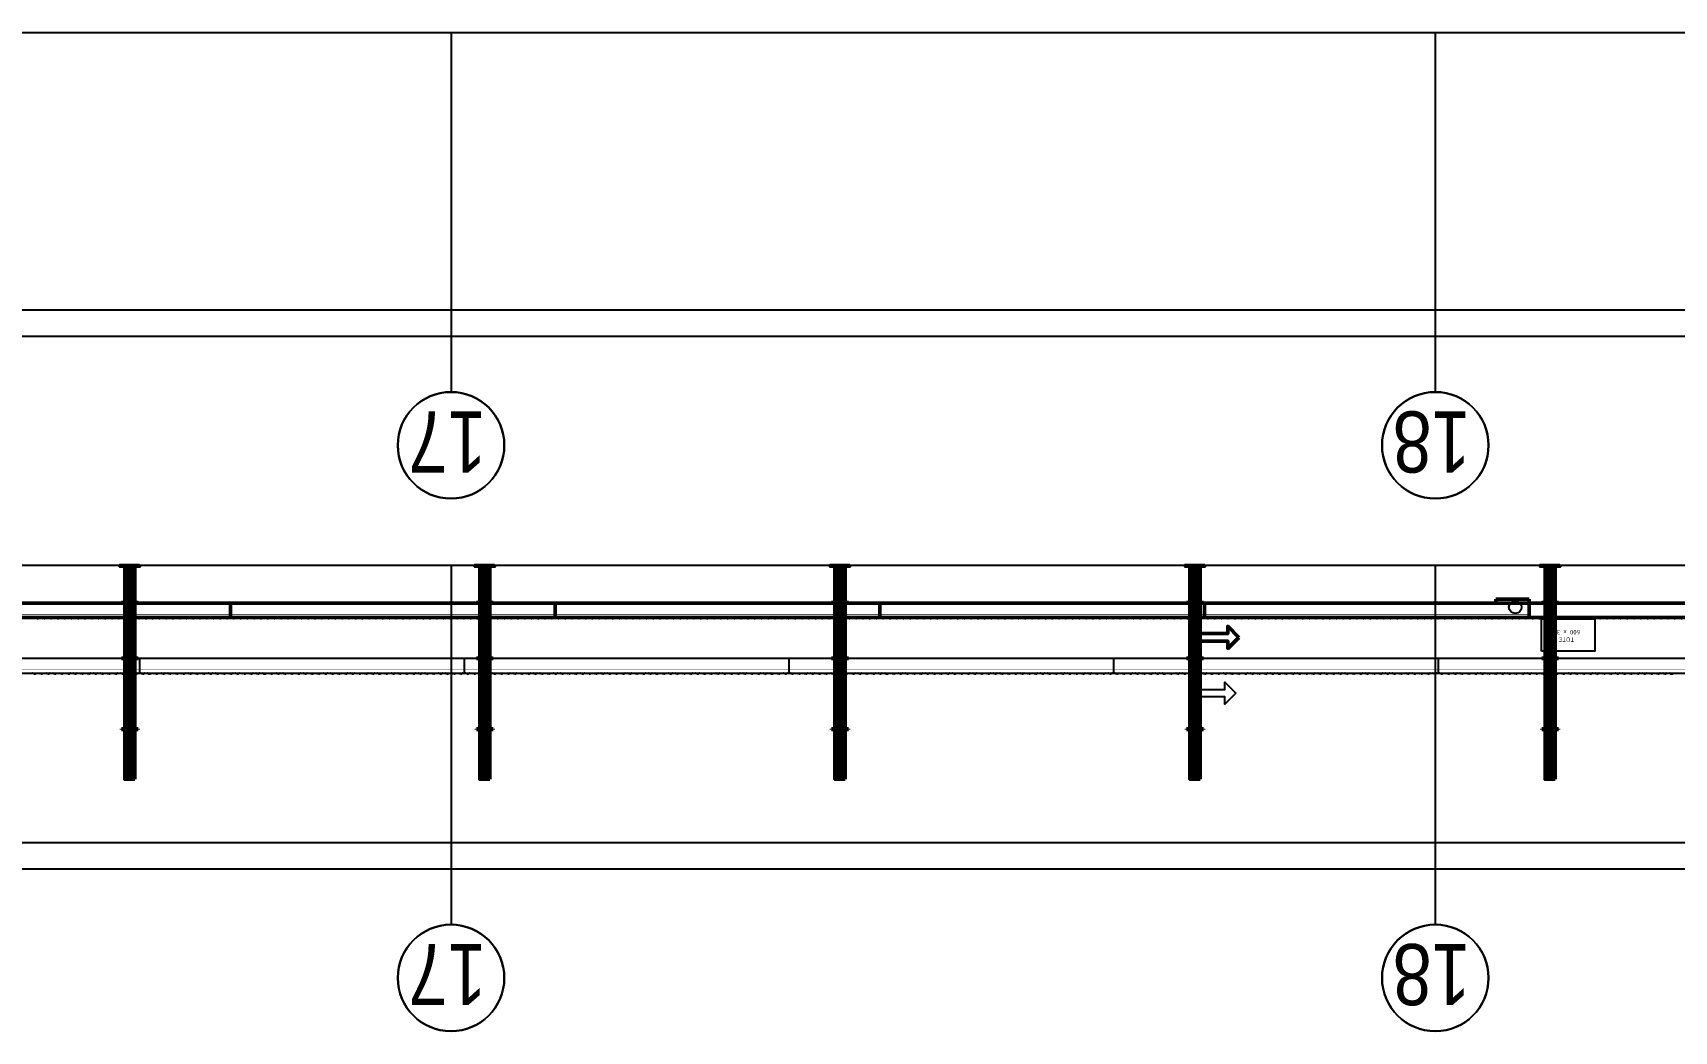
# Model space of a CAD drawing. Header units: millimetres. Extents: x 0 to 461941, y -159644 to 4828.
# Drawn here: x 171455 to 189944, y -147644 to -136398 of the extents above; entities that cross this region are included whole.
import ezdxf

# ---------------------------------------------------------------- set-up
doc = ezdxf.new("R2010")
doc.units = ezdxf.units.MM
for name, pattern in [('Xref Conv Decant Empty Tote$0$AM_ISO02W050', [7.5, 6, -1.5]), ('Xref Conv Decant Product Tote$0$_SBA Dash Dot - Loose', [6, 4, -1, 0, -1]), ('Xref Conv Decant Product Tote$0$AM_ISO02W050', [7.5, 6, -1.5]), ('Xref Conv Decant Product Tote$0$MultiDeck$0$Conveyor - Ground 940 aisles$0$HIDDEN', [9.525, 6.35, -3.175])]:
    doc.linetypes.add(name, pattern=pattern)
for name, color, linetype in [('AM_BOR', 4, 'Continuous'), ('Xref Conv Decant Empty Tote$0$B', 4, 'Continuous'), ('Xref Conv Decant Empty Tote$0$Conv - Empty Tote', 35, 'Continuous'), ('Xref Conv Decant Empty Tote$0$Conveyor Detail', 150, 'Continuous'), ('Xref Conv Decant Empty Tote$0$Mezz', 1, 'Continuous'), ('Xref Conv Decant Product Tote$0$B', 4, 'Continuous'), ('Xref Conv Decant Product Tote$0$Conveyor Detail', 150, 'Continuous'), ('Xref Conv Decant Product Tote$0$H', 7, 'Continuous'), ('Xref Conv Decant Product Tote$0$MultiDeck$0$Conveyor - Ground 940 aisles$0$D', 7, 'Continuous'), ('Xref Conv Decant Product Tote$0$MultiDeck$0$Conveyor - Ground 940 aisles$0$H', 7, 'Xref Conv Decant Product Tote$0$MultiDeck$0$Conveyor - Ground 940 aisles$0$HIDDEN'), ('Xref Conv Decant Product Tote$0$S-GRID', 8, 'Continuous'), ('Xref Conv Decant Product Tote$0$Tote', 7, 'Continuous')]:
    doc.layers.add(name, color=color, linetype=linetype)
for name, color, linetype, lineweight in [('Xref Conv Decant Empty Tote$0$Hidden', 9, 'Xref Conv Decant Empty Tote$0$AM_ISO02W050', 25), ('Xref Conv Decant Product Tote$0$Conv- Product decant', 3, 'Continuous', 50), ('Xref Conv Decant Product Tote$0$Hidden', 9, 'Xref Conv Decant Product Tote$0$AM_ISO02W050', 25), ('Xref Conv Decant Product Tote$0$S-GRID-IDEN', 1, 'Continuous', 25)]:
    doc.layers.add(name, color=color, linetype=linetype, lineweight=lineweight)
doc.styles.add('Xref Conv Decant Product Tote$0$Arial Narrow_1', font='ARIALN.TTF', dxfattribs={"height": 688.297872})
doc.styles.add('Xref Conv Decant Product Tote$0$STANDARD', font='ISOCP.SHX')

# ---------------------------------------------------------------- blocks, each defined once
blk = doc.blocks.new('*U158')
blk.add_lwpolyline([(0, 0), (84124.8, 0), (84124.8, -163.5), (0, -163.5)], close=True)
at = {"layer": 'Xref Conv Decant Empty Tote$0$Conveyor Detail', "const_width": 5}
blk.add_lwpolyline([(0, -37), (84124.8, -37)], dxfattribs=at)
at = {"layer": 'Xref Conv Decant Empty Tote$0$Hidden', "ltscale": 5}
for centre in [(28079.7, -12), (28155.9, -12), (28232.1, -12), (28308.3, -12), (28384.5, -12), (28460.7, -12), (28536.9, -12), (28613.1, -12), (28689.3, -12), (28765.5, -12), (28841.7, -12), (28917.9, -12), (28994.1, -12), (29070.3, -12), (29146.5, -12), (29222.7, -12), (29298.9, -12), (29375.1, -12), (29451.3, -12), (29527.5, -12), (29603.7, -12), (29679.9, -12), (29756.1, -12), (29832.3, -12), (29908.5, -12), (29984.7, -12), (30060.9, -12), (30137.1, -12), (30213.3, -12), (30289.5, -12), (30365.7, -12), (30441.9, -12), (30518.1, -12), (30594.3, -12), (30670.5, -12), (30746.7, -12), (30822.9, -12), (30899.1, -12), (30975.3, -12), (31051.5, -12), (31127.7, -12), (31203.9, -12), (31280.1, -12), (31356.3, -12), (31432.5, -12), (31508.7, -12), (31584.9, -12), (31661.1, -12), (31737.3, -12), (31813.5, -12), (31889.7, -12), (31965.9, -12), (32042.1, -12), (32118.3, -12), (32194.5, -12), (32270.7, -12), (32346.9, -12), (32423.1, -12), (32499.3, -12), (32575.5, -12), (32651.7, -12), (32727.9, -12), (32804.1, -12), (32880.3, -12), (32956.5, -12), (33032.7, -12), (33108.9, -12), (33185.1, -12), (33261.3, -12), (33337.5, -12), (33413.7, -12), (33489.9, -12), (33566.1, -12), (33642.3, -12), (33718.5, -12), (33794.7, -12), (33870.9, -12), (33947.1, -12), (34023.3, -12), (34099.5, -12), (34175.7, -12), (34251.9, -12), (34328.1, -12), (34404.3, -12), (34480.5, -12), (34556.7, -12), (34632.9, -12), (34709.1, -12), (34785.3, -12), (34861.5, -12), (34937.7, -12), (35013.9, -12), (35090.1, -12), (35166.3, -12), (35242.5, -12), (35318.7, -12), (35394.9, -12), (35471.1, -12), (35547.3, -12), (35623.5, -12), (35699.7, -12), (35775.9, -12), (35852.1, -12), (35928.3, -12), (36004.5, -12), (36080.7, -12), (36156.9, -12), (36233.1, -12), (36309.3, -12), (36385.5, -12), (36461.7, -12), (36537.9, -12), (36614.1, -12), (36690.3, -12), (36766.5, -12), (36842.7, -12), (36918.9, -12), (36995.1, -12), (37071.3, -12), (37147.5, -12), (37223.7, -12), (37299.9, -12), (37376.1, -12), (37452.3, -12), (37528.5, -12), (37604.7, -12), (37680.9, -12), (37757.1, -12), (37833.3, -12), (37909.5, -12), (37985.7, -12), (38061.9, -12), (38138.1, -12), (38214.3, -12), (38290.5, -12), (38366.7, -12), (38442.9, -12), (38519.1, -12), (38595.3, -12), (38671.5, -12), (38747.7, -12), (38823.9, -12), (38900.1, -12), (38976.3, -12), (39052.5, -12), (39128.7, -12), (39204.9, -12), (39281.1, -12), (39357.3, -12), (39433.5, -12), (39509.7, -12), (39585.9, -12), (39662.1, -12), (39738.3, -12), (39814.5, -12), (39890.7, -12), (39966.9, -12), (40043.1, -12), (40119.3, -12), (40195.5, -12), (40271.7, -12), (40347.9, -12), (40424.1, -12), (40500.3, -12), (40576.5, -12), (40652.7, -12), (40728.9, -12), (40805.1, -12), (40881.3, -12), (40957.5, -12), (41033.7, -12), (41109.9, -12), (41186.1, -12), (41262.3, -12), (41338.5, -12), (41414.7, -12), (41490.9, -12), (41567.1, -12), (41643.3, -12), (41719.5, -12), (41795.7, -12), (41871.9, -12), (41948.1, -12), (42024.3, -12), (42100.5, -12), (42176.7, -12), (42252.9, -12), (42329.1, -12), (42405.3, -12), (42481.5, -12), (42557.7, -12), (42633.9, -12), (42710.1, -12), (42786.3, -12), (42862.5, -12), (42938.7, -12), (43014.9, -12), (43091.1, -12), (43167.3, -12), (43243.5, -12), (43319.7, -12), (43395.9, -12), (43472.1, -12), (43548.3, -12), (43624.5, -12), (43700.7, -12), (43776.9, -12), (43853.1, -12), (43929.3, -12), (44005.5, -12), (44081.7, -12), (44157.9, -12), (44234.1, -12), (44310.3, -12), (44386.5, -12), (44462.7, -12), (44538.9, -12), (44615.1, -12), (44691.3, -12), (44767.5, -12), (44843.7, -12), (44919.9, -12), (44996.1, -12), (45072.3, -12), (45148.5, -12), (45224.7, -12), (45300.9, -12), (45377.1, -12), (45453.3, -12), (45529.5, -12), (45605.7, -12), (45681.9, -12), (45758.1, -12), (45834.3, -12), (45910.5, -12), (45986.7, -12), (46062.9, -12), (46139.1, -12), (46215.3, -12), (46291.5, -12), (46367.7, -12), (46443.9, -12), (46520.1, -12)]:
    blk.add_arc(centre, 25, 28.6854, 151.3146, dxfattribs=at)
blk = doc.blocks.new('*U145')
at = {"color": 0, "linetype": 'Continuous'}
blk.add_lwpolyline([(0, 0), (125, 125), (125, 42.5), (500, 42.5), (500, -42.5), (125, -42.5), (125, -125)], close=True, dxfattribs=at)
blk = doc.blocks.new('Xref Conv Decant Empty Tote')
at = {"layer": 'Xref Conv Decant Empty Tote$0$B'}
for p, q in [((242904, -136398), (134789, -136398)), ((242904, -142398), (134789, -142398))]:
    blk.add_line(p, q, dxfattribs=at)
at = {"layer": 'Xref Conv Decant Empty Tote$0$Conv - Empty Tote'}
for p, q in [((172656, -143446), (172656, -143610)), ((176314, -143446), (176314, -143610)), ((179971, -143446), (179971, -143610)), ((183629, -143446), (183629, -143610)), ((187286, -143446), (187286, -143610))]:
    blk.add_line(p, q, dxfattribs=at)
at = {"layer": 'Xref Conv Decant Empty Tote$0$Mezz'}
for points in [[(144254, -139518), (239475, -139518), (239475, -139818), (144254, -139818)], [(144254, -145518), (239475, -145518), (239475, -145818), (144254, -145818)]]:
    blk.add_lwpolyline(points, close=True, dxfattribs=at)
at = {"layer": 'Xref Conv Decant Empty Tote$0$Conv - Empty Tote', "xscale": -1, "rotation": 180}
blk.add_blockref('*U158', (143395, -143610), dxfattribs=at)
at = {"layer": 'Xref Conv Decant Empty Tote$0$Conv - Empty Tote', "rotation": 180}
blk.add_blockref('*U145', (185007, -143836), dxfattribs=at)
blk = doc.blocks.new('*U284')
blk.add_lwpolyline([(0, 0), (32918.4, 0), (32918.4, -163.5), (0, -163.5)], close=True)
at = {"layer": 'Xref Conv Decant Product Tote$0$Conveyor Detail', "const_width": 5}
blk.add_lwpolyline([(0, -37), (32918.4, -37)], dxfattribs=at)
at = {"layer": 'Xref Conv Decant Product Tote$0$Hidden', "ltscale": 5}
for centre in [(16116.3, -12), (16192.5, -12), (16268.7, -12), (16344.9, -12), (16421.1, -12), (16497.3, -12), (16573.5, -12), (16649.7, -12), (16725.9, -12), (16802.1, -12), (16878.3, -12), (16954.5, -12), (17030.7, -12), (17106.9, -12), (17183.1, -12), (17259.3, -12), (17335.5, -12), (17411.7, -12), (17487.9, -12), (17564.1, -12), (17640.3, -12), (17716.5, -12), (17792.7, -12), (17868.9, -12), (17945.1, -12), (18021.3, -12), (18097.5, -12), (18173.7, -12), (18249.9, -12), (18326.1, -12), (18402.3, -12), (18478.5, -12), (18554.7, -12), (18630.9, -12), (18707.1, -12), (18783.3, -12), (18859.5, -12), (18935.7, -12), (19011.9, -12), (19088.1, -12), (19164.3, -12), (19240.5, -12), (19316.7, -12), (19392.9, -12), (19469.1, -12), (19545.3, -12), (19621.5, -12), (19697.7, -12), (19773.9, -12), (19850.1, -12), (19926.3, -12), (20002.5, -12), (20078.7, -12), (20154.9, -12), (20231.1, -12), (20307.3, -12), (20383.5, -12), (20459.7, -12), (20535.9, -12), (20612.1, -12), (20688.3, -12), (20764.5, -12), (20840.7, -12), (20916.9, -12), (20993.1, -12), (21069.3, -12), (21145.5, -12), (21221.7, -12), (21297.9, -12), (21374.1, -12), (21450.3, -12), (21526.5, -12), (21602.7, -12), (21678.9, -12), (21755.1, -12), (21831.3, -12), (21907.5, -12), (21983.7, -12), (22059.9, -12), (22136.1, -12), (22212.3, -12), (22288.5, -12), (22364.7, -12), (22440.9, -12), (22517.1, -12), (22593.3, -12), (22669.5, -12), (22745.7, -12), (22821.9, -12), (22898.1, -12), (22974.3, -12), (23050.5, -12), (23126.7, -12), (23202.9, -12), (23279.1, -12), (23355.3, -12), (23431.5, -12), (23507.7, -12), (23583.9, -12), (23660.1, -12), (23736.3, -12), (23812.5, -12), (23888.7, -12), (23964.9, -12), (24041.1, -12), (24117.3, -12), (24193.5, -12), (24269.7, -12), (24345.9, -12), (24422.1, -12), (24498.3, -12), (24574.5, -12), (24650.7, -12), (24726.9, -12), (24803.1, -12), (24879.3, -12), (24955.5, -12), (25031.7, -12), (25107.9, -12), (25184.1, -12), (25260.3, -12), (25336.5, -12), (25412.7, -12), (25488.9, -12), (25565.1, -12), (25641.3, -12), (25717.5, -12), (25793.7, -12), (25869.9, -12), (25946.1, -12), (26022.3, -12), (26098.5, -12), (26174.7, -12), (26250.9, -12), (26327.1, -12), (26403.3, -12), (26479.5, -12), (26555.7, -12), (26631.9, -12), (26708.1, -12), (26784.3, -12), (26860.5, -12), (26936.7, -12), (27012.9, -12), (27089.1, -12), (27165.3, -12), (27241.5, -12), (27317.7, -12), (27393.9, -12), (27470.1, -12), (27546.3, -12), (27622.5, -12), (27698.7, -12), (27774.9, -12), (27851.1, -12), (27927.3, -12), (28003.5, -12), (28079.7, -12), (28155.9, -12), (28232.1, -12), (28308.3, -12), (28384.5, -12), (28460.7, -12), (28536.9, -12), (28613.1, -12), (28689.3, -12), (28765.5, -12), (28841.7, -12), (28917.9, -12), (28994.1, -12), (29070.3, -12), (29146.5, -12), (29222.7, -12), (29298.9, -12), (29375.1, -12), (29451.3, -12), (29527.5, -12), (29603.7, -12), (29679.9, -12), (29756.1, -12), (29832.3, -12), (29908.5, -12), (29984.7, -12), (30060.9, -12), (30137.1, -12), (30213.3, -12), (30289.5, -12), (30365.7, -12), (30441.9, -12), (30518.1, -12), (30594.3, -12), (30670.5, -12), (30746.7, -12), (30822.9, -12), (30899.1, -12), (30975.3, -12), (31051.5, -12), (31127.7, -12), (31203.9, -12), (31280.1, -12), (31356.3, -12), (31432.5, -12), (31508.7, -12), (31584.9, -12), (31661.1, -12), (31737.3, -12), (31813.5, -12), (31889.7, -12), (31965.9, -12), (32042.1, -12), (32118.3, -12), (32194.5, -12), (32270.7, -12), (32346.9, -12), (32423.1, -12), (32499.3, -12), (32575.5, -12), (32651.7, -12), (32727.9, -12), (32804.1, -12), (32880.3, -12)]:
    blk.add_arc(centre, 25, 28.6854, 151.3146, dxfattribs=at)
blk = doc.blocks.new('*U285')
blk.add_lwpolyline([(0, 0), (2743.2, 0), (2743.2, -163.5), (0, -163.5)], close=True)
at = {"layer": 'Xref Conv Decant Product Tote$0$Hidden', "ltscale": 5}
for centre in [(38.1, -12), (114.3, -12), (190.5, -12), (266.7, -12), (342.9, -12), (419.1, -12), (495.3, -12), (571.5, -12), (647.7, -12), (723.9, -12), (800.1, -12), (876.3, -12), (952.5, -12), (1028.7, -12), (1104.9, -12), (1181.1, -12), (1257.3, -12), (1333.5, -12), (1409.7, -12), (1485.9, -12), (1562.1, -12), (1638.3, -12), (1714.5, -12), (1790.7, -12), (1866.9, -12), (1943.1, -12), (2019.3, -12), (2095.5, -12), (2171.7, -12), (2247.9, -12), (2324.1, -12), (2400.3, -12), (2476.5, -12), (2552.7, -12), (2628.9, -12), (2705.1, -12)]:
    blk.add_arc(centre, 25, 28.6854, 151.3146, dxfattribs=at)
blk = doc.blocks.new('*U225')
at = {"color": 0, "linetype": 'Continuous'}
blk.add_lwpolyline([(0, 0), (125, 125), (125, 42.5), (500, 42.5), (500, -42.5), (125, -42.5), (125, -125)], close=True, dxfattribs=at)
blk = doc.blocks.new('Xref Conv Decant Product Tote$0$Tote side 600 x 365')
at = {"layer": 'Xref Conv Decant Product Tote$0$Tote'}
blk.add_lwpolyline([(600, 365), (600, 0), (0, 0), (0, 365)], close=True, dxfattribs=at)
at = {"layer": 'Xref Conv Decant Product Tote$0$Tote', "insert": (124, 260), "char_height": 50, "attachment_point": 1, "style": 'Xref Conv Decant Product Tote$0$STANDARD'}
blk.add_mtext_dynamic_manual_height_columns('\\pi107.5;TOTE\\P\\pi39.971;600 x 365', width=355, gutter_width=12.5, heights=[0], dxfattribs=at)
blk = doc.blocks.new('Xref Conv Decant Product Tote$0$Grid - Grid Head-235101')
at = {"layer": 'Xref Conv Decant Product Tote$0$S-GRID-IDEN'}
blk.add_circle((0, 600), 600, dxfattribs=at)
for start, end in [(0, 180), (180, 0)]:
    blk.add_arc((0, 600), 600, start, end, dxfattribs=at)
blk = doc.blocks.new('Xref Conv Decant Product Tote$0$SLOT (0deg)')
blk.add_lwpolyline([(-21, 6.5, 1), (-21, -6.5), (21, -6.5, 1), (21, 6.5)], format="xyb", close=True)
blk = doc.blocks.new('*U385')
for p, q in [((-95, 19), (-30, 19)), ((-95, 19), (-95, 14)), ((-95, 14), (-30, 14)), ((-28, 28), (28, 28)), ((-28, -132), (-28, 28)), ((-24, -132), (-24, 28)), ((24, -132), (24, 28)), ((28, -132), (28, 28)), ((30, 19), (95, 19)), ((95, 14), (30, 14)), ((95, 19), (95, 14)), ((-28, -132), (28, -132))]:
    blk.add_line(p, q)
for centre in [(0, -68), (0, -118)]:
    blk.add_circle(centre, 5.5)
for centre, start, end in [((-30, 10), 0, 90), ((30, 10), 90, 180)]:
    blk.add_arc(centre, 3.2, start, end)
at = {"layer": 'Xref Conv Decant Product Tote$0$MultiDeck$0$Conveyor - Ground 940 aisles$0$D', "linetype": 'Xref Conv Decant Product Tote$0$MultiDeck$0$Conveyor - Ground 940 aisles$0$HIDDEN'}
for p, q in [((-27, 10), (-27, -2)), ((-22, 10), (-22, -1)), ((22, 10), (22, -1)), ((27, 10), (27, -2))]:
    blk.add_line(p, q, dxfattribs=at)
at = {"layer": 'Xref Conv Decant Product Tote$0$MultiDeck$0$Conveyor - Ground 940 aisles$0$D'}
for p, q in [((-2, 0), (-21, 0)), ((-1, 0), (1, 0)), ((0, 2), (0, 21)), ((0, -1), (0, 1)), ((2, 0), (21, 0)), ((-4, -68), (-8, -68)), ((-4, -118), (-8, -118)), ((-2, -68), (2, -68)), ((-2, -118), (2, -118)), ((0, -2), (0, -21)), ((0, -64), (0, -60)), ((0, -70), (0, -66)), ((0, -72), (0, -75)), ((0, -114), (0, -111)), ((0, -120), (0, -116)), ((0, -122), (0, -126)), ((4, -68), (8, -68)), ((4, -118), (8, -118))]:
    blk.add_line(p, q, dxfattribs=at)
at = {"layer": 'Xref Conv Decant Product Tote$0$MultiDeck$0$Conveyor - Ground 940 aisles$0$D', "linetype": 'Xref Conv Decant Product Tote$0$MultiDeck$0$Conveyor - Ground 940 aisles$0$HIDDEN'}
blk.add_circle((0, 0), 20, dxfattribs=at)
for centre, radius, start, end in [((-30, 10), 8.2, 0, 90), ((30, 10), 8.2, 90, 180), ((0, 0), 26.8, 183.5004, 356.4996), ((0, 0), 21.8, 183.8813, 356.1187)]:
    blk.add_arc(centre, radius, start, end, dxfattribs=at)
at = {"layer": 'Xref Conv Decant Product Tote$0$MultiDeck$0$Conveyor - Ground 940 aisles$0$H'}
for p, q in [((-89, 19), (-89, 14)), ((-64, 19), (-64, 14)), ((64, 19), (64, 14)), ((89, 19), (89, 14))]:
    blk.add_line(p, q, dxfattribs=at)
blk = doc.blocks.new('*U389')
for p, q in [((-52.5, 2408), (-52.5, 8)), ((52.5, 8), (52.5, 2408))]:
    blk.add_line(p, q)
for points in [[(-57.5, 2408), (57.5, 2408), (57.5, 8), (-57.5, 8)], [(-110, 0), (110, 0), (110, 8), (-110, 8)]]:
    blk.add_lwpolyline(points, close=True)
at = {"layer": 'Xref Conv Decant Product Tote$0$Hidden'}
for p, q in [((-90, 8), (-90, 0)), ((-76, 8), (-76, 0)), ((76, 8), (76, 0)), ((90, 8), (90, 0))]:
    blk.add_line(p, q, dxfattribs=at)
for name, p in [('Xref Conv Decant Product Tote$0$SLOT (0deg)', (0, 2368)), ('Xref Conv Decant Product Tote$0$SLOT (0deg)', (0, 2328)), ('Xref Conv Decant Product Tote$0$SLOT (0deg)', (0, 2288)), ('Xref Conv Decant Product Tote$0$SLOT (0deg)', (0, 2248)), ('Xref Conv Decant Product Tote$0$SLOT (0deg)', (0, 2208)), ('Xref Conv Decant Product Tote$0$SLOT (0deg)', (0, 2168)), ('Xref Conv Decant Product Tote$0$SLOT (0deg)', (0, 2128)), ('Xref Conv Decant Product Tote$0$SLOT (0deg)', (0, 2088)), ('Xref Conv Decant Product Tote$0$SLOT (0deg)', (0, 2048)), ('Xref Conv Decant Product Tote$0$SLOT (0deg)', (0, 2008)), ('Xref Conv Decant Product Tote$0$SLOT (0deg)', (0, 1968)), ('Xref Conv Decant Product Tote$0$SLOT (0deg)', (0, 1928)), ('Xref Conv Decant Product Tote$0$SLOT (0deg)', (0, 1888)), ('Xref Conv Decant Product Tote$0$SLOT (0deg)', (0, 1848)), ('Xref Conv Decant Product Tote$0$SLOT (0deg)', (0, 1808)), ('Xref Conv Decant Product Tote$0$SLOT (0deg)', (0, 1768)), ('Xref Conv Decant Product Tote$0$SLOT (0deg)', (0, 1728)), ('Xref Conv Decant Product Tote$0$SLOT (0deg)', (0, 1688)), ('Xref Conv Decant Product Tote$0$SLOT (0deg)', (0, 1648)), ('Xref Conv Decant Product Tote$0$SLOT (0deg)', (0, 1608)), ('Xref Conv Decant Product Tote$0$SLOT (0deg)', (0, 1568)), ('Xref Conv Decant Product Tote$0$SLOT (0deg)', (0, 1528)), ('Xref Conv Decant Product Tote$0$SLOT (0deg)', (0, 1488)), ('Xref Conv Decant Product Tote$0$SLOT (0deg)', (0, 1448)), ('Xref Conv Decant Product Tote$0$SLOT (0deg)', (0, 1408)), ('Xref Conv Decant Product Tote$0$SLOT (0deg)', (0, 1368)), ('Xref Conv Decant Product Tote$0$SLOT (0deg)', (0, 1328)), ('Xref Conv Decant Product Tote$0$SLOT (0deg)', (0, 1288)), ('Xref Conv Decant Product Tote$0$SLOT (0deg)', (0, 1248)), ('Xref Conv Decant Product Tote$0$SLOT (0deg)', (0, 1208)), ('Xref Conv Decant Product Tote$0$SLOT (0deg)', (0, 1168)), ('Xref Conv Decant Product Tote$0$SLOT (0deg)', (0, 1128)), ('*U385', (0, 1028.5)), ('Xref Conv Decant Product Tote$0$SLOT (0deg)', (0, 1088)), ('Xref Conv Decant Product Tote$0$SLOT (0deg)', (0, 1048)), ('Xref Conv Decant Product Tote$0$SLOT (0deg)', (0, 1008)), ('Xref Conv Decant Product Tote$0$SLOT (0deg)', (0, 968)), ('Xref Conv Decant Product Tote$0$SLOT (0deg)', (0, 928)), ('Xref Conv Decant Product Tote$0$SLOT (0deg)', (0, 888)), ('Xref Conv Decant Product Tote$0$SLOT (0deg)', (0, 848)), ('Xref Conv Decant Product Tote$0$SLOT (0deg)', (0, 808)), ('Xref Conv Decant Product Tote$0$SLOT (0deg)', (0, 768)), ('Xref Conv Decant Product Tote$0$SLOT (0deg)', (0, 728)), ('Xref Conv Decant Product Tote$0$SLOT (0deg)', (0, 688)), ('Xref Conv Decant Product Tote$0$SLOT (0deg)', (0, 648)), ('Xref Conv Decant Product Tote$0$SLOT (0deg)', (0, 608)), ('Xref Conv Decant Product Tote$0$SLOT (0deg)', (0, 568)), ('*U385', (0, 403.5)), ('Xref Conv Decant Product Tote$0$SLOT (0deg)', (0, 528)), ('Xref Conv Decant Product Tote$0$SLOT (0deg)', (0, 488)), ('Xref Conv Decant Product Tote$0$SLOT (0deg)', (0, 448)), ('Xref Conv Decant Product Tote$0$SLOT (0deg)', (0, 408)), ('Xref Conv Decant Product Tote$0$SLOT (0deg)', (0, 368)), ('Xref Conv Decant Product Tote$0$SLOT (0deg)', (0, 328)), ('Xref Conv Decant Product Tote$0$SLOT (0deg)', (0, 288)), ('Xref Conv Decant Product Tote$0$SLOT (0deg)', (0, 248)), ('Xref Conv Decant Product Tote$0$SLOT (0deg)', (0, 208)), ('Xref Conv Decant Product Tote$0$SLOT (0deg)', (0, 168)), ('Xref Conv Decant Product Tote$0$SLOT (0deg)', (0, 128)), ('Xref Conv Decant Product Tote$0$SLOT (0deg)', (0, 88)), ('Xref Conv Decant Product Tote$0$SLOT (0deg)', (0, 48))]:
    blk.add_blockref(name, p)
blk = doc.blocks.new('Xref Conv Decant Product Tote$0$9265 RetureRoller')
at = {"linetype": 'Continuous'}
for p, q in [((0, 0), (0, -45)), ((374, 0), (374, -45)), ((374, -45), (0, -45))]:
    blk.add_line(p, q, dxfattribs=at)
blk.add_line((0, 0), (374, 0))
at = {"layer": 'Xref Conv Decant Product Tote$0$H', "linetype": 'Continuous'}
blk.add_circle((156, 46), 70.6, dxfattribs=at)
blk = doc.blocks.new('Xref Conv Decant Product Tote')
at = {"layer": 'Xref Conv Decant Product Tote$0$B'}
for p, q in [((242904, -136398), (134789, -136398)), ((242904, -142398), (134789, -142398))]:
    blk.add_line(p, q, dxfattribs=at)
at = {"layer": 'Xref Conv Decant Product Tote$0$Conv- Product decant'}
for p, q in [((173680, -142821), (173680, -142985)), ((177337, -142821), (177337, -142985)), ((180995, -142821), (180995, -142985)), ((184652, -142821), (184652, -142985))]:
    blk.add_line(p, q, dxfattribs=at)
at = {"layer": 'Xref Conv Decant Product Tote$0$S-GRID', "linetype": 'Xref Conv Decant Product Tote$0$_SBA Dash Dot - Loose'}
for p, q in [((176166, -136398), (176166, -140444)), ((187253, -136398), (187253, -140444)), ((176166, -142398), (176166, -146444)), ((187253, -142398), (187253, -146444))]:
    blk.add_line(p, q, dxfattribs=at)
at = {"layer": 'Xref Conv Decant Product Tote$0$Conv- Product decant', "rotation": 180}
for name, p in [('*U389', (172547, -142398)), ('*U389', (176547, -142398)), ('*U389', (180547, -142398)), ('*U389', (184547, -142398)), ('*U389', (188547, -142398)), ('Xref Conv Decant Product Tote$0$9265 RetureRoller', (188310, -142821)), ('*U225', (185041, -143208)), ('*U385', (172547, -144226)), ('*U385', (176547, -144226)), ('*U385', (180547, -144226)), ('*U385', (184547, -144226)), ('*U385', (188547, -144226))]:
    blk.add_blockref(name, p, dxfattribs=at)
at = {"layer": 'Xref Conv Decant Product Tote$0$Conv- Product decant', "xscale": -1, "rotation": 180}
for name, p in [('*U284', (155392, -142985)), ('*U285', (188310, -142985))]:
    blk.add_blockref(name, p, dxfattribs=at)
at = {"layer": 'Xref Conv Decant Product Tote$0$S-GRID-IDEN', "rotation": 180}
for p in [(176166, -140444), (187253, -140444), (176166, -146444), (187253, -146444)]:
    blk.add_blockref('Xref Conv Decant Product Tote$0$Grid - Grid Head-235101', p, dxfattribs=at)
at = {"layer": 'Xref Conv Decant Product Tote$0$Tote', "rotation": 180}
blk.add_blockref('Xref Conv Decant Product Tote$0$Tote side 600 x 365', (189050, -142998), dxfattribs=at)
at = {"layer": 'Xref Conv Decant Product Tote$0$S-GRID-IDEN', "lineweight": 9, "char_height": 688.3, "width": 680.37, "attachment_point": 2, "rotation": 180, "line_spacing_factor": 0.968573, "style": 'Xref Conv Decant Product Tote$0$Arial Narrow_1'}
for s, insert in [('17', (176125, -141351)), ('18', (187212, -141351)), ('17', (176125, -147351)), ('18', (187212, -147351))]:
    blk.add_mtext(s, dxfattribs=dict(at, insert=insert))

msp = doc.modelspace()

# ---------------------------------------------------------------- block references
for name in ['Xref Conv Decant Empty Tote', 'Xref Conv Decant Product Tote']:
    msp.add_blockref(name, (0, 0))
at = {"layer": 'AM_BOR'}
msp.add_blockref('Xref Conv Decant Product Tote', (0, 0), dxfattribs=at)

doc.saveas('drawing.dxf')
